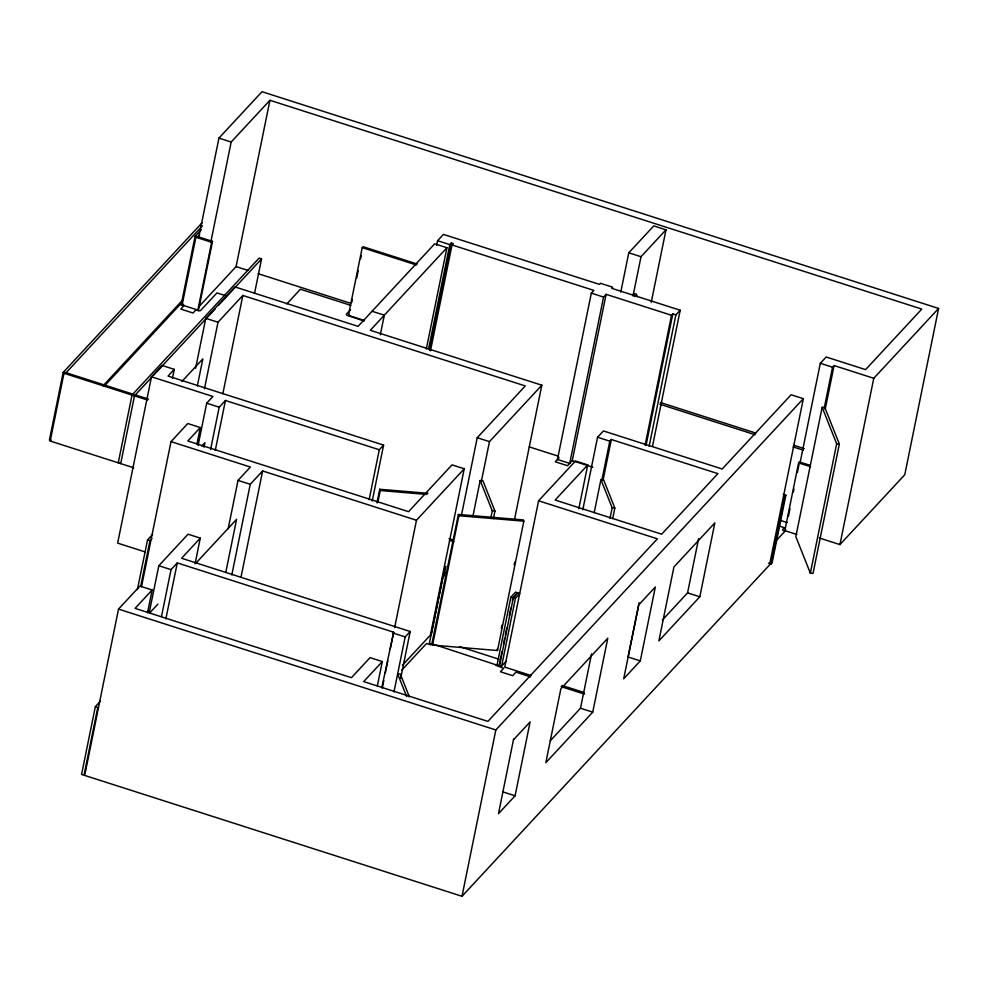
<?xml version="1.0" encoding="UTF-8"?>
<svg xmlns="http://www.w3.org/2000/svg" width="988" height="988" viewBox="0 0 988 988"><rect width="100%" height="100%" fill="white"/><g stroke="black" fill="none" stroke-linecap="round" stroke-linejoin="round"><path stroke-width="1.48" d="M49.4 440.166L63.183 372.402L202.095 222.757M133.751 467.793L50.19 441.031L63.985 373.266L64.85 372.328L148.41 399.103M254.509 293.547L261.548 258.918L259.103 258.127L132.046 395.002L118.264 462.767L120.721 463.545L134.504 395.793L151.3 377.688M172.418 378.416L174.271 369.351L162.044 365.437L151.485 376.799L117.646 543.116L145.446 552.02M95.342 706.667L81.559 774.431L84.005 775.21L97.8 707.445L95.342 706.667L100.418 701.196M147.533 612.659L152.14 589.984L139.913 586.069L118.523 609.102L84.684 775.432L462.001 896.289L769.504 565L803.343 398.683L791.104 394.768L722.203 468.991L603.421 430.941L597.567 437.239L582.797 509.82M201.33 229.661L195.093 236.391L181.298 304.143L183.756 304.934M182.101 305.008L195.883 237.244L196.748 236.317L212.506 241.368L198.724 309.121L197.859 310.059L182.101 305.008L182.965 304.082M198.637 237.898L218.941 138.11L262.005 91.711L938.6 308.441L904.761 474.759L839.936 544.598L819.348 538.003M137.418 589.577L147.533 539.893L152.597 534.434M140.79 585.847L149.978 540.671L152.004 538.497M210.864 241.813L231.167 142.025L269.922 100.282L921.779 309.083L865.587 369.623L826.166 357.001L820.312 363.3L800.008 463.088M141.482 586.773L171.01 441.624L187.794 423.543L200.305 427.545L196.921 444.18M197.859 310.059L211.642 242.295L212.506 241.368M195.624 368.215L205.776 318.321L234.922 286.915L358.064 326.349L434.695 243.801L446.922 247.729L426.31 349.036M149.262 612.585L158.809 565.716L188.053 534.199L200.28 538.114L195.056 563.827M197.328 386.024L202.849 358.879L181.866 381.479M204.467 388.766L218.002 322.236L242.838 295.474L525.283 385.938L477.229 437.709L461.544 514.822M161.501 616.5L171.035 569.631L177.272 562.913L393.656 632.221L390.272 648.857M198.082 445.526L206.69 403.19L212.926 396.472L151.485 376.799M199.428 306.095L236.083 266.612L269.922 100.282M165.885 618.859L177.272 562.913M203.985 447.231L204.911 442.71L201.799 446.057M210.58 449.528L219.2 407.192L225.437 400.473L379.293 449.762L383.603 445.106L168.034 376.058L174.271 369.351M222.843 393.755L242.838 295.474M215.285 450.38L225.437 400.473M228.179 528.753L238.022 480.378L250.396 467.04L171.01 441.624M225.844 572.126L236.589 519.33L195.933 563.111M231.797 575.016L250.248 484.293L262.623 470.967L416.479 520.244L464.237 468.794L452.01 464.879L408.563 511.673L187.831 440.981L200.305 427.545M241.084 576.807L262.623 470.967M364.523 320.544L348.431 315.394L362.213 247.63L363.078 246.704L417.208 264.043M351.74 302.414L352.358 299.401M356.643 278.32L358.175 270.798M360.632 258.745L361.238 255.731M380.306 334.846L384.32 315.172L372.068 311.269M369.142 499.656L379.293 449.762M372.217 501.052L383.603 445.106M376.984 502.818L379.738 489.27L427.952 493.308M377.799 502.571L380.244 490.53L379.738 489.27M436.647 245.234L437.573 240.702L443.427 234.403L599.457 284.383L600.457 283.297L612.696 287.212L611.696 288.298L680.189 310.244L652.5 446.317M428.582 348.949L449.799 244.616L451.343 242.974L453.282 243.591L452.01 244.962L430.472 350.802M429.496 350.32L451.343 242.974M377.367 685.746L382.294 661.552L370.055 657.638L351.456 677.682L135.072 608.373L152.14 589.984M381.862 687.426L393.656 632.221M382.27 688.167L383.813 680.609M385.345 673.05L387.802 660.947M394.644 627.602L416.479 520.244M393.977 691.933L405.166 636.914L410.205 631.493L181.582 558.269L200.28 538.114M400.671 678.361L410.205 631.493M464.237 468.794L430.398 635.123L402.375 665.319M446.934 571.422L443.18 575.473L429.385 643.237L431.842 644.028L458.383 514.464L523.344 519.91L523.838 521.17L497.52 650.536L432.571 645.09L432.065 643.83M431.188 635.037L444.971 567.273L445.835 566.346L444.304 573.867M432.571 645.09L458.889 515.724L458.383 514.464M472.844 516.576L480.18 480.477L482.873 480.699L494.939 511.08L493.407 518.601M481.465 480.934L489.468 441.624L541.832 385.209L370.302 330.276L446.922 247.729M490.727 518.379L492.259 510.858L480.18 480.477M514.452 519.787L541.832 385.209M501.299 628.207L501.916 625.206M514.155 565.037L514.773 562.024M510.858 597.16L497.075 664.924L499.533 665.702L513.315 597.938L518.008 592.886L515.563 592.096L510.858 597.16L513.315 597.938M501.929 651.771L499.175 665.319L501.62 666.11L505.942 661.454M503.46 644.238L504.683 638.211M505.3 635.21L506.832 627.676M509.277 615.635L510.808 608.102M512.34 600.568L512.957 597.555L517.267 592.911L519.725 593.702L515.415 598.345L501.62 666.11M578.82 508.771L587.736 464.928L575.51 461.013L538.584 500.78L504.745 667.11L531.149 675.557M462.001 896.289L495.84 729.959L803.343 398.683M452.01 244.962L593.862 290.398L591.318 293.14L557.479 459.469L569.718 463.384L603.557 297.067L606.101 294.325L671.519 315.271L672.791 313.9L675.878 314.888L680.189 310.244M513.599 739.073L498.495 813.667L515.081 795.797L530.124 721.882L513.538 739.753M559.085 457.74L555.33 461.791L567.557 465.706L572.262 460.643L606.101 294.325M620.785 292.102L628.776 252.792L653.76 225.882L665.986 229.809L651.228 302.377M633.012 296.029L641.014 256.707L665.986 229.809M594.196 512.673L600.926 479.575L603.606 479.798L614.832 508.03L612.684 518.564M601.803 480.477L609.794 441.167L611.337 439.512L717.893 473.635L661.688 534.187L555.133 500.052L587.736 464.928M603.026 480.329L611.337 439.512M610.004 518.342L612.152 507.807L600.926 479.575M550.279 740.79L580.499 708.223L591.553 653.92M645.065 445.316L671.519 315.271M646.029 445.452L672.791 313.9M592.738 712.138L607.781 638.223L560.875 688.747L545.833 762.674L592.738 712.138L580.499 708.223M649.116 446.44L675.878 314.888M639.113 602.68L628.072 656.983L640.298 660.898L655.34 586.983L638.754 604.854L623.712 678.781L640.298 660.898M662.392 620.007L687.574 592.874L698.627 538.571M699.813 596.789L714.855 522.874L673.927 566.964L658.885 640.879L699.813 596.789L687.574 592.874M768.54 563.086L771.196 563.938L784.991 496.174L785.855 495.247L783.188 494.395M785.855 495.247L772.073 562.999L771.196 563.938M796.822 534.483L784.83 530.642L798.613 462.878L799.477 461.939L810.135 465.36M788.449 516.156L789.98 508.622M793.352 492.061L793.969 489.048M797.341 472.486L799.477 461.939M822.152 407.278L795.834 536.645L810.345 573.151L813.025 573.386L839.343 444.02L824.832 407.513L822.152 407.278L836.663 443.797L810.345 573.151M824.239 408.044L832.551 367.215L834.082 365.56L873.775 378.281L938.6 308.441M825.165 409.415L834.082 365.56M839.936 544.598L873.775 378.281M202.454 225.795L65.64 373.192L63.183 372.402M199.625 234.934L197.538 237.169L195.093 236.391M50.19 441.031L51.055 440.092M103.024 385.826L183.447 299.191M105.024 385.382L180.088 304.514L183.57 306.082L180.792 309.083L193.018 312.998L195.797 309.997L198.687 310.775A2.544 1.074 11.5 0 0 200.045 310.726L200.218 310.677A2.742 1.161 11.5 0 0 200.638 310.467L216.952 292.917L225.622 295.696M153.399 375.428L215.359 308.688M218.509 305.292L261.548 258.918M286.829 303.872L300.426 289.225L350.826 305.366M350.579 309.664L346.343 314.246L346.64 315.147L364.09 321.014M348.431 315.394L349.295 314.468M149.596 613.029L157.895 604.1M382.294 661.552L363.695 681.596L487.911 721.388L657.378 538.831L538.584 500.78M401.857 670.049L426.495 643.509L429.99 644.633A2.742 1.161 11.5 0 0 430.756 644.794L433.25 644.213M784.83 530.642L785.695 529.704M775.951 540.967L784.941 531.272L783.348 530.618A2.754 1.161 11.5 0 1 782.681 529.901L782.669 529.803A2.507 1.062 11.5 0 1 782.743 529.482L784.386 527.703L778.569 525.838M836.663 443.797L839.343 444.02M612.152 507.807L614.832 508.03M380.244 490.53L426.94 494.445M492.259 510.858L494.939 511.08M458.889 515.724L523.838 521.17M628.776 252.792L641.014 256.707M218.941 138.11L231.167 142.025M437.573 240.702L449.799 244.616M820.312 363.3L832.551 367.215M591.318 293.14L603.557 297.067M362.213 247.63L416.343 264.969M195.883 237.244L211.642 242.295M236.083 266.612L247.827 270.366M258.103 273.664L350.592 303.291M660.379 402.511L755.808 433.077M793.981 445.304L804.257 448.601M659.873 404.228L755.042 434.708M793.105 446.909L803.355 450.182M798.613 462.878L810.605 466.719M597.567 437.239L609.794 441.167M205.776 318.321L218.002 322.236M779.89 520.231L787.226 522.578M529.21 446.86L558.566 456.258M572.262 460.643L592.775 467.213M477.229 437.709L489.468 441.624M206.69 403.19L219.2 407.192M132.046 395.002L134.504 395.793M63.985 373.266L147.545 400.029M448.997 538.67L453.393 540.078M449.416 540.275L453.801 541.683M238.022 480.378L250.248 484.293M512.957 597.555L515.415 598.345M443.18 575.473L445.625 576.263M147.533 539.893L149.978 540.671M459.469 646.572L498.903 659.206M434.708 644.67L495.729 664.726A2.754 1.161 11.5 0 0 495.964 665.418L503.695 668.246L500.434 671.754L512.661 675.681L515.921 672.161L530.507 676.829M561.937 685.425L583.945 692.477M561.147 686.648L584.488 694.119M392.94 632.999L405.166 636.914M158.809 565.716L171.035 569.631M147.471 611.239L150.411 612.177M118.523 609.102L495.84 729.959M502.855 791.882L515.081 795.797M637.297 296.709L636.173 293.893L633.493 293.671L634.605 296.474M497.013 649.277L497.52 650.536M409.365 696.836L400.338 674.1L397.645 673.878L406.686 696.614"/></g></svg>
